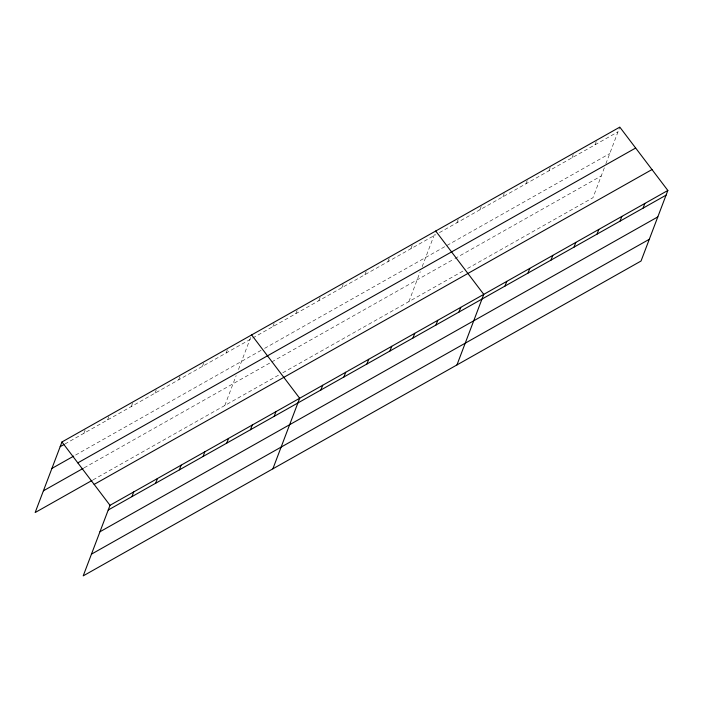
<?xml version="1.0" encoding="UTF-8"?>
<svg xmlns="http://www.w3.org/2000/svg" width="703" height="703" viewBox="0 0 703 703"><rect width="100%" height="100%" fill="white"/><g stroke="black" fill="none" stroke-linecap="round" stroke-linejoin="round"><path stroke-width="0.53" stroke-dasharray="3.52 2.64" d="M83.877 433.303L85.669 428.593M107.585 419.919L109.369 415.209M131.294 406.536L132.726 402.766M155.003 393.153L156.787 388.443M178.711 379.778L180.495 375.068M202.42 366.395L204.204 361.685M226.129 353.011L227.913 348.301M224.819 405.49L236.164 375.613M238.484 369.506L251.261 335.867M272.843 326.64L274.636 321.93M295.858 313.652L297.29 309.891M318.863 300.664L320.296 296.903M341.878 287.676L343.67 282.975M364.892 274.688L366.325 270.927M387.898 261.701L389.69 256.999M410.912 248.713L412.345 244.952M408.9 301.587L420.253 271.709M422.187 266.622L435.35 231.964M456.932 222.746L458.365 218.976M479.947 209.758L481.731 205.048M502.953 196.77L504.745 192.06M525.967 183.782L527.751 179.072M548.973 170.794L550.405 167.024M571.987 157.806L573.42 154.036M595.002 144.818L596.785 140.108M604.343 167.815L592.989 197.692L465.052 269.899M605.889 163.737L619.8 127.12M64.913 444.006L435.763 234.688M439.445 232.614L618.007 131.83M75.616 455.034L262.746 349.417M264.592 348.38L609.756 153.562M84.184 467.794L270.813 362.458M271.727 361.94L453.98 259.073M454.894 258.555L601.25 175.952M92.998 479.894L279.126 374.84M282.808 372.766L464.129 270.418"/><path stroke-width="1.05" d="M667.85 190.46L110.011 505.308L83.2 575.88L641.039 261.024L667.85 190.46L619.8 127.12L61.961 441.976L35.15 512.54L92.049 480.43M131.927 496.634L133.719 491.933M155.635 483.26L157.428 478.55M179.344 469.876L181.137 465.166M203.053 456.493L204.845 451.783M226.761 443.11L228.554 438.408M250.47 429.735L252.254 425.025M274.179 416.352L275.963 411.642M272.869 468.831L299.671 398.258L251.621 334.918M320.893 389.98L322.686 385.27M343.908 376.993L345.7 372.282M366.922 364.005L368.706 359.295M389.928 351.017L391.72 346.307M412.942 338.029L414.726 333.319M435.948 325.041L437.741 320.331M458.962 312.053L460.755 307.352M456.959 364.927L483.761 294.364L435.711 231.023M504.982 286.077L506.775 281.376M527.997 273.089L529.781 268.388M551.003 260.101L552.795 255.4M574.017 247.113L575.81 242.412M597.032 234.134L598.815 229.424M620.037 221.146L621.83 216.436M643.052 208.158L644.836 203.448M60.168 446.677L63.964 444.542M51.917 468.418L73.727 456.106M77.813 462.873L635.653 148.025M43.41 490.808L83.235 468.33M94.149 484.411L651.997 169.555M108.218 510.018L666.057 195.17M99.967 531.758L657.806 216.902M91.46 554.149L649.3 239.292M61.961 441.976L110.011 505.308"/></g></svg>
